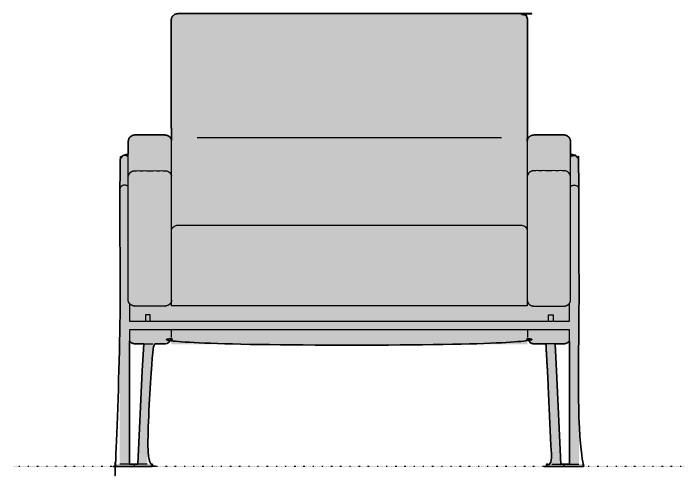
# Model space of a CAD drawing. Header units: millimetres. Extents: x 0 to 2578, y -1349 to 721.
# Drawn here: x 0 to 1067, y -32 to 720 of the extents above; entities that cross this region are included whole.
import ezdxf

# ---------------------------------------------------------------- set-up
doc = ezdxf.new("R2010")
doc.units = ezdxf.units.MM
doc.linetypes.add('Dots', pattern=[1, 0, -1])
doc.layers.add('Blocks', color=7, linetype='Continuous')
doc.layers.add('Blocks$Fill', color=7, linetype='Continuous', true_color=0xffffff)
for name, color, linetype, lineweight, true_color in [('Blocks$Inner', 7, 'Continuous', 25, 0x007f00), ('Blocks$Outline', 7, 'Continuous', 35, 0xff3f3f), ('Groud', 7, 'Dots', 25, 0x243775)]:
    doc.layers.add(name, color=color, linetype=linetype, lineweight=lineweight, true_color=true_color)

# ---------------------------------------------------------------- blocks, each defined once
blk = doc.blocks.new('SERIES 3300 Front')
at = {"layer": 'Blocks$Fill', "extrusion": (0, 0, -1)}
h = blk.add_hatch(color=256, dxfattribs=at)
h.paths.add_polyline_path([(156.7, 194.6), (156.9, 194.6), (157.1, 194.6), (157.3, 194.6), (157.5, 194.7), (157.7, 194.7), (157.9, 194.7), (158.1, 194.7), (158.3, 194.8), (158.5, 194.8), (158.7, 194.8), (158.9, 194.9), (159.1, 194.9), (159.5, 195), (159.9, 195.1), (160.2, 195.3), (160.6, 195.4), (160.8, 195.5), (161, 195.6), (161.2, 195.6), (161.4, 195.7), (161.5, 195.8), (161.7, 195.9), (161.9, 196), (162.1, 196.1), (162.2, 196.2), (162.4, 196.3), (162.6, 196.4), (162.7, 196.5), (162.9, 196.6), (163, 196.8), (163.2, 196.9), (163.3, 197), (163.5, 197.1), (163.6, 197.3), (163.8, 197.4), (163.9, 197.6), (164.2, 197.9), (164.4, 198.1), (164.7, 198.5), (165.1, 199.1), (165.4, 199.4), (165.6, 199.7), (165.8, 200), (165.9, 200.2), (166, 200.4), (166.1, 200.5), (166.2, 200.7), (166.2, 200.8), (166.3, 201), (166.4, 201.2), (166.5, 201.3), (166.5, 201.5), (166.6, 201.7), (166.6, 201.9), (166.7, 202), (166.7, 202.2), (166.8, 202.4), (166.8, 202.8), (166.9, 203.1), (167.1, 204.4), (167.1, 193.5), (450.3, 193.5), (733.5, 193.5), (733.5, 204.4), (733.6, 203.5), (733.6, 203.1), (733.7, 202.8), (733.8, 202.4), (733.8, 202.2), (733.8, 202), (733.9, 201.9), (733.9, 201.7), (734, 201.5), (734.1, 201.3), (734.1, 201.2), (734.2, 201), (734.3, 200.8), (734.4, 200.7), (734.4, 200.5), (734.5, 200.4), (734.6, 200.2), (734.7, 200), (734.9, 199.7), (735.2, 199.4), (735.4, 199.1), (735.9, 198.5), (736.1, 198.1), (736.4, 197.9), (736.6, 197.6), (736.8, 197.4), (736.9, 197.3), (737, 197.1), (737.2, 197), (737.3, 196.9), (737.5, 196.8), (737.6, 196.6), (737.8, 196.5), (737.9, 196.4), (738.1, 196.3), (738.3, 196.2), (738.4, 196.1), (738.6, 196), (738.8, 195.9), (739, 195.8), (739.1, 195.7), (739.3, 195.6), (739.5, 195.6), (739.7, 195.5), (739.9, 195.4), (740.3, 195.3), (740.7, 195.1), (741, 195), (741.4, 194.9), (741.6, 194.9), (741.8, 194.8), (742, 194.8), (742.2, 194.8), (742.4, 194.7), (742.6, 194.7), (742.8, 194.7), (743, 194.7), (743.2, 194.6), (743.4, 194.6), (743.6, 194.6), (743.8, 194.6), (762.7, 194.7), (765.2, 150.8), (771.9, 3.5), (770.9, 3.5), (764.2, 3.5), (763.8, 2.9), (763.6, 2.1), (763.5, 1.6), (763.6, 0.9), (763.9, 0), (764.2, -0.4), (790.2, -0.4), (822.1, -0.4), (822.4, 0), (822.7, 0.9), (822.8, 1.6), (822.7, 2.1), (822.5, 2.9), (822.1, 3.5), (822.1, 3.5), (815.3, 3.5), (815.3, 300.3), (814.6, 486.4), (814.6, 486.7), (814.6, 486.9), (814.6, 487.1), (814.6, 487.3), (814.5, 487.5), (814.5, 487.7), (814.5, 487.9), (814.5, 488.1), (814.4, 488.4), (814.4, 488.6), (814.4, 488.8), (814.3, 489), (814.2, 489.2), (814.2, 489.4), (814.1, 489.6), (814.1, 489.7), (814, 489.8), (814, 489.9), (813.9, 490), (813.9, 490.2), (813.8, 490.4), (813.6, 490.5), (813.5, 490.7), (813.4, 490.9), (813.3, 491.1), (813.2, 491.3), (813, 491.4), (812.9, 491.6), (812.7, 491.8), (812.6, 491.9), (812.4, 492.1), (812.3, 492.2), (812.1, 492.4), (811.9, 492.5), (811.8, 492.7), (811.6, 492.8), (811.4, 492.9), (811.2, 493.1), (811.1, 493.2), (810.9, 493.3), (810.7, 493.4), (810.5, 493.5), (810.3, 493.7), (810.1, 493.8), (809.9, 493.9), (809.7, 494), (809.3, 494.2), (808.9, 494.3), (808.5, 494.5), (808.1, 494.6), (807.7, 494.8), (807.3, 494.9), (806.9, 495), (806.5, 495.1), (806, 495.2), (805.6, 495.3), (804.6, 495.4), (803.7, 495.5), (802.7, 495.6), (801.8, 495.7), (801.8, 516.8), (801.7, 517), (801.7, 517.3), (801.7, 517.5), (801.7, 517.7), (801.7, 517.9), (801.6, 518.1), (801.6, 518.4), (801.5, 518.6), (801.5, 518.8), (801.4, 519), (801.4, 519.3), (801.3, 519.5), (801.2, 519.7), (801.1, 519.9), (801, 520.2), (801, 520.4), (800.9, 520.6), (800.7, 520.8), (800.6, 521), (800.5, 521.3), (800.4, 521.5), (800.3, 521.7), (800.1, 521.9), (800, 522.1), (799.8, 522.3), (799.7, 522.5), (799.5, 522.7), (799.3, 522.9), (799.2, 523.1), (799, 523.3), (798.8, 523.5), (798.6, 523.7), (798.4, 523.8), (798.2, 524), (798, 524.2), (797.8, 524.3), (797.6, 524.5), (797.4, 524.6), (797.2, 524.8), (797, 524.9), (796.8, 525), (796.5, 525.2), (796.3, 525.3), (796.1, 525.4), (795.8, 525.5), (795.6, 525.6), (795.4, 525.7), (795.1, 525.8), (794.9, 525.9), (794.7, 526), (794.4, 526.1), (794.2, 526.2), (793.9, 526.2), (793.7, 526.3), (793.5, 526.3), (793.2, 526.4), (793, 526.4), (792.7, 526.5), (792.5, 526.5), (792.3, 526.5), (792, 526.5), (791.8, 526.6), (791.6, 526.6), (791.3, 526.6), (743.8, 526.5), (743.6, 526.5), (743.4, 526.5), (743.1, 526.4), (742.9, 526.4), (742.7, 526.4), (742.4, 526.4), (742.2, 526.3), (742, 526.3), (741.7, 526.2), (741.5, 526.2), (741.2, 526.1), (741, 526.1), (740.7, 526), (740.5, 526), (740.3, 525.9), (740, 525.8), (739.8, 525.7), (739.6, 525.6), (739.3, 525.5), (739.1, 525.4), (738.9, 525.3), (738.6, 525.2), (738.4, 525.1), (738.2, 525), (737.9, 524.9), (737.7, 524.7), (737.5, 524.6), (737.3, 524.5), (737.1, 524.3), (736.9, 524.2), (736.7, 524), (736.5, 523.9), (736.3, 523.7), (736.1, 523.5), (735.9, 523.4), (735.8, 523.2), (735.6, 523), (735.4, 522.8), (735.3, 522.7), (735.1, 522.5), (735, 522.3), (734.8, 522.1), (734.7, 521.9), (734.5, 521.7), (734.4, 521.5), (734.3, 521.3), (734.2, 521.1), (734.1, 520.9), (734, 520.7), (733.9, 520.5), (733.8, 520.3), (733.7, 520.1), (733.6, 519.9), (733.6, 519.7), (733.5, 519.5), (733.4, 519.3), (733.4, 519.1), (733.3, 518.9), (733.3, 518.7), (733.2, 518.5), (733.2, 518.4), (733.2, 518.2), (733.2, 518), (733.2, 517.8), (733.5, 546.8), (733.5, 709.9), (733.5, 710.1), (733.4, 710.8), (733.3, 711.2), (733.2, 711.6), (733.2, 711.7), (733.2, 711.9), (733.1, 712.1), (733.1, 712.3), (733, 712.5), (733, 712.6), (732.9, 712.8), (732.8, 713), (732.8, 713.2), (732.7, 713.3), (732.6, 713.5), (732.5, 713.7), (732.4, 713.8), (732.3, 714), (732.2, 714.2), (732.1, 714.3), (732, 714.5), (731.9, 714.6), (731.7, 714.9), (731.5, 715.2), (731.2, 715.5), (731, 715.8), (730.7, 716.1), (730.4, 716.4), (730.2, 716.6), (729.9, 716.9), (729.7, 717), (729.6, 717.2), (729.4, 717.3), (729.3, 717.4), (729.1, 717.5), (729, 717.6), (728.8, 717.7), (728.6, 717.8), (728.5, 717.9), (728.3, 718), (728.1, 718.1), (728, 718.2), (727.8, 718.3), (727.6, 718.4), (727.3, 718.6), (726.9, 718.7), (726.5, 718.8), (726.1, 719), (725.8, 719.1), (725.4, 719.2), (725, 719.3), (724.6, 719.4), (724.2, 719.5), (723.9, 719.5), (723.1, 719.7), (450.3, 719.7), (177.4, 719.7), (176.7, 719.5), (176.3, 719.5), (175.9, 719.4), (175.5, 719.3), (175.1, 719.2), (174.7, 719.1), (174.4, 719), (174, 718.8), (173.6, 718.7), (173.3, 718.6), (172.9, 718.4), (172.7, 718.3), (172.6, 718.2), (172.4, 718.1), (172.2, 718), (172, 717.9), (171.9, 717.8), (171.7, 717.7), (171.6, 717.6), (171.4, 717.5), (171.2, 717.4), (171.1, 717.3), (170.9, 717.2), (170.8, 717), (170.6, 716.9), (170.4, 716.6), (170.1, 716.4), (169.8, 716.1), (169.6, 715.8), (169.3, 715.5), (169.1, 715.2), (168.8, 714.9), (168.6, 714.6), (168.5, 714.5), (168.4, 714.3), (168.3, 714.2), (168.2, 714), (168.1, 713.8), (168, 713.7), (167.9, 713.5), (167.8, 713.3), (167.7, 713.2), (167.7, 713), (167.6, 712.8), (167.5, 712.6), (167.5, 712.5), (167.4, 712.3), (167.4, 712.1), (167.3, 711.9), (167.3, 711.7), (167.3, 711.6), (167.2, 711.2), (167.2, 710.8), (167.1, 710.1), (167.1, 709.9), (167.1, 688.1), (167.4, 517.8), (167.3, 518), (167.3, 518.2), (167.3, 518.4), (167.3, 518.5), (167.2, 518.7), (167.2, 518.9), (167.1, 519.1), (167.1, 519.3), (167, 519.5), (167, 519.7), (166.9, 519.9), (166.8, 520.1), (166.7, 520.3), (166.6, 520.5), (166.5, 520.7), (166.4, 520.9), (166.3, 521.1), (166.2, 521.3), (166.1, 521.5), (166, 521.7), (165.8, 521.9), (165.7, 522.1), (165.6, 522.3), (165.4, 522.5), (165.3, 522.7), (165.1, 522.8), (164.9, 523), (164.8, 523.2), (164.6, 523.4), (164.4, 523.5), (164.2, 523.7), (164, 523.9), (163.8, 524), (163.6, 524.2), (163.4, 524.3), (163.2, 524.5), (163, 524.6), (162.8, 524.7), (162.6, 524.9), (162.3, 525), (162.1, 525.1), (161.9, 525.2), (161.7, 525.3), (161.4, 525.4), (161.2, 525.5), (161, 525.6), (160.7, 525.7), (160.5, 525.8), (160.2, 525.9), (160, 526), (159.8, 526), (159.5, 526.1), (159.3, 526.1), (159, 526.2), (158.8, 526.2), (158.6, 526.3), (158.3, 526.3), (158.1, 526.4), (157.8, 526.4), (157.6, 526.4), (157.4, 526.4), (157.1, 526.5), (156.9, 526.5), (156.7, 526.5), (109.2, 526.6), (108.9, 526.6), (108.7, 526.6), (108.5, 526.5), (108.2, 526.5), (108, 526.5), (107.8, 526.5), (107.5, 526.4), (107.3, 526.4), (107, 526.3), (106.8, 526.3), (106.6, 526.2), (106.3, 526.2), (106.1, 526.1), (105.8, 526), (105.6, 525.9), (105.4, 525.8), (105.1, 525.7), (104.9, 525.6), (104.7, 525.5), (104.4, 525.4), (104.2, 525.3), (104, 525.2), (103.8, 525), (103.5, 524.9), (103.3, 524.8), (103.1, 524.6), (102.9, 524.5), (102.7, 524.3), (102.5, 524.2), (102.3, 524), (102.1, 523.8), (101.9, 523.7), (101.7, 523.5), (101.5, 523.3), (101.3, 523.1), (101.2, 522.9), (101, 522.7), (100.8, 522.5), (100.7, 522.3), (100.5, 522.1), (100.4, 521.9), (100.3, 521.7), (100.1, 521.5), (100, 521.3), (99.9, 521), (99.8, 520.8), (99.7, 520.6), (99.6, 520.4), (99.5, 520.2), (99.4, 519.9), (99.3, 519.7), (99.2, 519.5), (99.1, 519.3), (99.1, 519), (99, 518.8), (99, 518.6), (98.9, 518.4), (98.9, 518.1), (98.9, 517.9), (98.8, 517.7), (98.8, 517.5), (98.8, 517.3), (98.8, 517), (98.8, 516.8), (98.8, 495.7), (97.8, 495.6), (96.9, 495.5), (95.9, 495.4), (94.9, 495.3), (94.5, 495.2), (94.1, 495.1), (93.6, 495), (93.2, 494.9), (92.8, 494.8), (92.4, 494.6), (92, 494.5), (91.6, 494.3), (91.2, 494.2), (90.8, 494), (90.6, 493.9), (90.4, 493.8), (90.2, 493.7), (90, 493.5), (89.8, 493.4), (89.6, 493.3), (89.5, 493.2), (89.3, 493.1), (89.1, 492.9), (88.9, 492.8), (88.7, 492.7), (88.6, 492.5), (88.4, 492.4), (88.2, 492.2), (88.1, 492.1), (87.9, 491.9), (87.8, 491.8), (87.6, 491.6), (87.5, 491.4), (87.4, 491.3), (87.2, 491.1), (87.1, 490.9), (87, 490.7), (86.9, 490.5), (86.8, 490.4), (86.7, 490.2), (86.6, 490), (86.5, 489.9), (86.5, 489.8), (86.4, 489.7), (86.4, 489.6), (86.3, 489.4), (86.3, 489.2), (86.2, 489), (86.2, 488.8), (86.1, 488.6), (86.1, 488.4), (86, 488.1), (86, 487.9), (86, 487.7), (86, 487.5), (86, 487.3), (86, 487.1), (86, 486.9), (86, 486.7), (86, 486.4), (85.3, 440), (85.2, 3.5), (85.1, 3.5), (78.4, 3.5), (78.1, 2.9), (77.8, 2.1), (77.7, 1.6), (77.8, 0.9), (78.2, 0), (78.4, -0.4), (78.5, -0.4), (136.3, -0.4), (136.6, 0), (136.9, 0.9), (137, 1.6), (136.9, 2.1), (136.7, 2.9), (136.3, 3.5), (136.3, 3.5), (128.6, 3.5), (135.3, 150.8), (137.8, 194.7)], flags=0)
h.paths.add_polyline_path([(777.2, 194.7), (791.4, 194.7), (791.6, 194.7), (791.8, 194.7), (792.1, 194.7), (792.3, 194.7), (792.5, 194.7), (792.7, 194.8), (793, 194.8), (793.2, 194.8), (793.4, 194.9), (793.6, 194.9), (793.8, 195), (794.1, 195), (794.3, 195.1), (794.5, 195.1), (794.7, 195.2), (794.9, 195.3), (795.1, 195.3), (795.3, 195.4), (795.5, 195.5), (795.8, 195.6), (796, 195.7), (796.2, 195.8), (796.4, 195.9), (796.6, 196), (796.8, 196.1), (797, 196.2), (797.1, 196.3), (797.3, 196.4), (797.5, 196.6), (797.7, 196.7), (797.9, 196.8), (798, 197), (798.2, 197.1), (798.4, 197.2), (798.6, 197.4), (798.7, 197.5), (798.9, 197.7), (799, 197.8), (799.2, 198), (799.3, 198.2), (799.5, 198.3), (799.6, 198.5), (799.7, 198.7), (799.9, 198.8), (800, 199), (800, 3.5), (786.5, 3.5), (779.7, 151.5)], flags=0)
h.paths.add_polyline_path([(100.5, 199), (100.6, 198.8), (100.8, 198.7), (100.9, 198.5), (101, 198.3), (101.2, 198.2), (101.3, 198), (101.5, 197.8), (101.6, 197.7), (101.8, 197.5), (102, 197.4), (102.1, 197.2), (102.3, 197.1), (102.5, 197), (102.6, 196.8), (102.8, 196.7), (103, 196.6), (103.2, 196.4), (103.4, 196.3), (103.6, 196.2), (103.8, 196.1), (104, 196), (104.2, 195.9), (104.4, 195.8), (104.6, 195.7), (104.8, 195.6), (105, 195.5), (105.2, 195.4), (105.4, 195.3), (105.6, 195.3), (105.8, 195.2), (106, 195.1), (106.2, 195.1), (106.5, 195), (106.7, 195), (106.9, 194.9), (107.1, 194.9), (107.3, 194.8), (107.6, 194.8), (107.8, 194.8), (108, 194.7), (108.2, 194.7), (108.5, 194.7), (108.7, 194.7), (108.9, 194.7), (109.1, 194.7), (123.3, 194.7), (114.1, 3.5), (100.5, 3.5)], flags=0)
at = {"layer": 'Blocks$Inner'}
for p, q in [((-774.4, 240.6), (-774.4, 230.5)), ((-126.1, 240.6), (-126.1, 230.5))]:
    blk.add_line(p, q, dxfattribs=at)
for points in [[(-167.4, 517.8), (-167.4, 254.8), (-308.7, 254.8), (-450.3, 254.8), (-591.8, 254.8), (-733.1, 254.8), (-733.2, 517.8)], [(-208.2, 522), (-450.2, 522), (-692.3, 522)], [(-733.1, 375.8), (-732.6, 377.2), (-731.5, 378.9), (-730.1, 380.4), (-728.6, 381.5), (-725.9, 382.7), (-724.5, 383.1), (-723.1, 383.3), (-450.3, 383.3), (-177.4, 383.3), (-176, 383.1), (-174.6, 382.7), (-171.9, 381.5), (-170.4, 380.4), (-169, 378.9), (-167.9, 377.2), (-167.4, 375.8)], [(-800, 258.8), (-800, 230.5), (-450.3, 230.5), (-100.5, 230.5), (-100.5, 258.8)], [(-100.5, 199), (-100.5, 216.9), (-450.3, 216.9), (-800, 216.9), (-800, 199)], [(-733.5, 216.9), (-733.5, 204.4)], [(-167.1, 216.9), (-167.1, 204.4)], [(-800, 3.5), (-815.3, 3.5)], [(-771.9, 3.5), (-786.5, 3.5)], [(-128.6, 3.5), (-114.1, 3.5)], [(-100.5, 3.5), (-85.2, 3.5)]]:
    blk.add_lwpolyline(points, dxfattribs=at)
for points, degree, knots in [([(-801.8, 491.5), (-802, 491.7), (-802.6, 492.3), (-803.6, 493), (-805.2, 493.6), (-806.5, 493.8), (-807.3, 493.8), (-808.1, 493.8), (-809.4, 493.6), (-810.9, 493), (-812.5, 492), (-813.3, 490.9), (-814.3, 489.1)], 3, [0, 0, 0, 0, 0.0527891, 0.1083446, 0.1639002, 0.2750113, 0.2750113, 0.2750113, 0.3861224, 0.441678, 0.4972335, 0.6281273, 0.6281273, 0.6281273, 0.6281273]), ([(-98.8, 491.5), (-98.5, 491.7), (-97.9, 492.3), (-96.9, 493), (-95.4, 493.6), (-94.1, 493.8), (-93.2, 493.8), (-92.4, 493.8), (-91.1, 493.6), (-89.6, 493), (-88.1, 492), (-87.2, 490.9), (-86.2, 489.1)], 3, [0, 0, 0, 0, 0.0527891, 0.1083446, 0.1639002, 0.2750113, 0.2750113, 0.2750113, 0.3861224, 0.441678, 0.4972335, 0.6281273, 0.6281273, 0.6281273, 0.6281273]), ([(-801.7, 461), (-800, 469), (-791.4, 469.8), (-767.4, 469.8), (-743.5, 469.8), (-734.8, 469), (-733.1, 461)], 2, [0, 0, 0, 1, 1, 2, 2, 2.998416, 2.998416, 2.998416]), ([(-98.8, 461), (-100.5, 469), (-109.1, 469.8), (-133.1, 469.8), (-157, 469.8), (-165.7, 469), (-167.4, 461)], 2, [0, 0, 0, 1, 1, 2, 2, 2.998416, 2.998416, 2.998416]), ([(-801.8, 444.3), (-802, 444.6), (-802.6, 445.1), (-803.6, 445.8), (-805.2, 446.5), (-806.5, 446.7), (-807.3, 446.7), (-808.9, 446.7), (-810.2, 446.5), (-811.7, 445.8), (-813.1, 444.9), (-814.2, 443.6), (-814.9, 442.2), (-815.1, 441.4), (-815.2, 441)], 3, [0, 0, 0, 0, 0.0528945, 0.1084501, 0.1640056, 0.2751167, 0.2751167, 0.2751167, 0.3862278, 0.4417834, 0.4973389, 0.6084501, 0.6640056, 0.7195612, 0.7195612, 0.7195612, 0.7195612]), ([(-98.8, 444.3), (-98.5, 444.6), (-97.9, 445.1), (-96.9, 445.8), (-95.3, 446.5), (-94.1, 446.7), (-93.2, 446.7), (-91.7, 446.7), (-90.4, 446.5), (-88.8, 445.8), (-87.4, 444.9), (-86.3, 443.6), (-85.6, 442.2), (-85.4, 441.4), (-85.3, 441)], 3, [0, 0, 0, 0, 0.0528945, 0.1084501, 0.1640056, 0.2751167, 0.2751167, 0.2751167, 0.3862278, 0.4417834, 0.4973389, 0.6084501, 0.6640056, 0.7195612, 0.7195612, 0.7195612, 0.7195612])]:
    blk.add_open_spline(points, degree=degree, knots=knots, dxfattribs=at)
for points, weights, degree, knots in [([(-733.1, 263.8), (-733.4, 258.4), (-737.6, 254.6), (-743.5, 254.6), (-759.4, 254.6), (-775.4, 254.6), (-791.4, 254.6), (-796.5, 254.6), (-800.5, 257.6), (-801.8, 262.3), (-801.8, 262.9), (-801.8, 263.6), (-801.8, 264.3), (-801.8, 273.5), (-801.8, 282.7), (-801.8, 291.8), (-801.8, 302.5), (-801.8, 313.1), (-801.8, 323.7), (-801.8, 335.3), (-801.8, 358.4), (-801.8, 381.5), (-801.8, 393.1), (-801.8, 404.3), (-801.8, 415.4), (-801.8, 426.6), (-801.8, 437.7), (-801.8, 448.9), (-801.8, 460.1), (-801.8, 462.2), (-801.8, 464.3), (-801.8, 466.4), (-801.8, 468.5), (-801.8, 470.6), (-801.8, 472.7), (-801.8, 474.8), (-801.8, 476.9), (-801.8, 479), (-801.8, 481.1), (-801.8, 483.2), (-801.8, 485.3), (-801.8, 487.4), (-801.8, 489.5), (-801.8, 491.5), (-801.8, 492.9), (-801.8, 494.3), (-801.8, 495.7)], [1, 0.818177228789, 0.818177228789, 1, 1, 1, 1, 0.857354136518, 0.857354136518, 1, 1, 1, 1, 1, 1, 1, 1, 1, 1, 1, 1, 1, 1, 1, 1, 1, 1, 1, 1, 1, 1, 1, 1, 1, 1, 1, 1, 1, 1, 1, 1, 1, 1, 1, 1, 1, 1], 3, [0, 0, 0, 0, 15.175389, 15.175389, 15.175389, 16.175389, 16.175389, 16.175389, 29.890442, 29.890442, 29.890442, 30.890442, 30.890442, 30.890442, 31.890442, 31.890442, 31.890442, 32.890442, 32.890442, 32.890442, 33.390442, 33.890442, 33.890442, 33.890442, 34.890442, 34.890442, 34.890442, 35.890442, 35.890442, 35.890442, 36.890442, 36.890442, 36.890442, 37.890442, 37.890442, 37.890442, 38.890442, 38.890442, 38.890442, 39.890442, 39.890442, 39.890442, 40.890442, 40.890442, 40.890442, 41.890442, 41.890442, 41.890442, 41.890442]), ([(-167.4, 263.8), (-167.1, 258.4), (-162.9, 254.6), (-157, 254.6), (-141.1, 254.6), (-125.1, 254.6), (-109.1, 254.6), (-104, 254.6), (-100, 257.6), (-98.8, 262.3), (-98.8, 262.9), (-98.8, 263.6), (-98.8, 264.3), (-98.8, 273.5), (-98.8, 282.7), (-98.8, 291.8), (-98.8, 302.5), (-98.8, 313.1), (-98.8, 323.7), (-98.8, 335.3), (-98.8, 358.4), (-98.8, 381.5), (-98.8, 393.1), (-98.8, 404.3), (-98.8, 415.4), (-98.8, 426.6), (-98.8, 437.7), (-98.8, 448.9), (-98.8, 460.1), (-98.8, 462.2), (-98.8, 464.3), (-98.8, 466.4), (-98.8, 468.5), (-98.8, 470.6), (-98.8, 472.7), (-98.8, 474.8), (-98.8, 476.9), (-98.8, 479), (-98.8, 481.1), (-98.8, 483.2), (-98.8, 485.3), (-98.8, 487.4), (-98.8, 489.5), (-98.8, 491.5), (-98.8, 492.9), (-98.8, 494.3), (-98.8, 495.7)], [1, 0.818177228789, 0.818177228789, 1, 1, 1, 1, 0.857354136518, 0.857354136518, 1, 1, 1, 1, 1, 1, 1, 1, 1, 1, 1, 1, 1, 1, 1, 1, 1, 1, 1, 1, 1, 1, 1, 1, 1, 1, 1, 1, 1, 1, 1, 1, 1, 1, 1, 1, 1, 1], 3, [0, 0, 0, 0, 15.175389, 15.175389, 15.175389, 16.175389, 16.175389, 16.175389, 29.890442, 29.890442, 29.890442, 30.890442, 30.890442, 30.890442, 31.890442, 31.890442, 31.890442, 32.890442, 32.890442, 32.890442, 33.390442, 33.890442, 33.890442, 33.890442, 34.890442, 34.890442, 34.890442, 35.890442, 35.890442, 35.890442, 36.890442, 36.890442, 36.890442, 37.890442, 37.890442, 37.890442, 38.890442, 38.890442, 38.890442, 39.890442, 39.890442, 39.890442, 40.890442, 40.890442, 40.890442, 41.890442, 41.890442, 41.890442, 41.890442]), ([(-767.1, 230.5), (-767.1, 235.5), (-767.1, 240.6), (-767.1, 240.9), (-770.7, 240.9), (-772.3, 240.9), (-773.3, 240.8), (-774.4, 240.7), (-774.4, 240.6)], [1, 1, 1, 0.707106781187, 1, 0.853573093837, 0.853553393244, 0.853533690455, 0.999953837078], 2, [0, 0, 0, 1, 1, 2.570796, 2.570796, 3.356089, 3.356089, 4.141469, 4.141469, 4.141469]), ([(-133.4, 230.5), (-133.4, 235.5), (-133.4, 240.6), (-133.4, 240.9), (-129.8, 240.9), (-128.3, 240.9), (-127.2, 240.8), (-126.1, 240.7), (-126.1, 240.6)], [1, 1, 1, 0.707106781187, 1, 0.853573093837, 0.853553393244, 0.853533690455, 0.999953837078], 2, [0, 0, 0, 1, 1, 2.570796, 2.570796, 3.356089, 3.356089, 4.141469, 4.141469, 4.141469])]:
    blk.add_rational_spline(points, weights, degree=degree, knots=knots, dxfattribs=at)
for points, degree in [([(-777.2, 194.7), (-772.4, 194.7), (-767.5, 194.7), (-762.7, 194.7)], 3), ([(-123.3, 194.7), (-128.1, 194.7), (-133, 194.7), (-137.8, 194.7)], 3), ([(-792.6, -0.5), (-791.1, 1.5), (-792.6, 3.5)], 2), ([(-107.9, -0.5), (-109.4, 1.5), (-107.9, 3.5)], 2)]:
    blk.add_open_spline(points, degree=degree, dxfattribs=at)
at = {"layer": 'Blocks$Outline'}
for points in [[(-800, 199), (-800, 3.5), (-786.5, 3.5), (-779.7, 151.5), (-777.2, 194.7)], [(-123.3, 194.7), (-120.8, 151.5), (-114.1, 3.5), (-100.5, 3.5), (-100.5, 199)]]:
    blk.add_lwpolyline(points, dxfattribs=at)
blk.add_rational_spline([(-156.7, 194.6), (-150.4, 194.7), (-144.1, 194.7), (-137.8, 194.7), (-137, 180.1), (-136.2, 165.4), (-135.3, 150.8), (-133.1, 101.7), (-130.8, 52.6), (-128.6, 3.5), (-129, 3.5), (-130.6, 3.5), (-133.2, 3.5), (-135.6, 3.5), (-136.3, 3.5), (-136.3, 3.5), (-136.3, 3.5), (-136.4, 3.3), (-136.5, 3.1), (-136.7, 2.9), (-136.8, 2.6), (-136.8, 2.4), (-136.9, 2.1), (-137, 1.9), (-137, 1.8), (-137, 1.6), (-137, 1.3), (-136.9, 1.1), (-136.9, 0.9), (-136.8, 0.6), (-136.7, 0.3), (-136.6, 0), (-136.5, -0.1), (-136.4, -0.3), (-136.3, -0.4), (-106.7, -0.4), (-105.6, -0.4), (-104.1, -0.4), (-102.4, -0.4), (-101.7, -0.4), (-100.3, -0.4), (-98, -0.4), (-95.4, -0.4), (-92.9, -0.4), (-90.3, -0.4), (-87.8, -0.4), (-85.5, -0.4), (-83.2, -0.4), (-81.2, -0.4), (-79.6, -0.4), (-78.8, -0.4), (-78.5, -0.4), (-78.4, -0.4), (-78.4, -0.4), (-78.3, -0.3), (-78.2, -0.1), (-78.2, 0), (-78, 0.3), (-77.9, 0.6), (-77.8, 0.9), (-77.8, 1.1), (-77.8, 1.3), (-77.7, 1.6), (-77.8, 1.8), (-77.8, 1.9), (-77.8, 2.1), (-77.9, 2.4), (-78, 2.6), (-78.1, 2.9), (-78.2, 3.1), (-78.3, 3.3), (-78.4, 3.5), (-78.4, 3.5), (-78.5, 3.5), (-79.2, 3.5), (-81.5, 3.5), (-83.8, 3.5), (-85.2, 3.5), (-85.2, 3.5), (-85.2, 102.4), (-85.3, 201.4), (-85.3, 300.3), (-85.3, 332.3), (-85.3, 364.4), (-85.3, 396.4), (-85.3, 399.1), (-85.3, 401.8), (-85.3, 404.6), (-85.3, 406.9), (-85.3, 409.2), (-85.3, 411.5), (-85.3, 415.1), (-85.3, 418.8), (-85.3, 422.4), (-85.3, 424.7), (-85.3, 427), (-85.3, 429.2), (-85.3, 430.6), (-85.3, 432), (-85.3, 433.4), (-85.3, 434.9), (-85.3, 436.3), (-85.3, 437.8), (-85.3, 438.6), (-85.3, 439.3), (-85.3, 440), (-85.5, 455.5), (-85.7, 471), (-86, 486.4), (-85.9, 487.6), (-86.2, 489.9), (-88.4, 492.7), (-91.6, 494.5), (-94.8, 495.3), (-97.5, 495.6), (-98.8, 495.7), (-98.8, 502.7), (-98.8, 509.8), (-98.8, 516.8), (-98.9, 522.5), (-103.2, 526.4), (-109.2, 526.6), (-125, 526.5), (-140.8, 526.5), (-156.7, 526.5), (-162.7, 526.3), (-167, 522.8), (-167.4, 517.8), (-167.3, 527.4), (-167.2, 537.1), (-167.1, 546.8), (-167.1, 570.3), (-167.1, 593.9), (-167.1, 617.4), (-167.1, 641), (-167.1, 664.5), (-167.1, 688.1), (-167.1, 695.3), (-167.1, 702.6), (-167.1, 709.9), (-167.1, 710), (-167.1, 710), (-167.1, 710.1), (-167.2, 711.1), (-167.4, 713.1), (-169.2, 715.6), (-171.4, 717.7), (-174.3, 719.1), (-176.4, 719.5), (-177.4, 719.7), (-268.4, 719.7), (-359.3, 719.7), (-450.3, 719.7), (-541.2, 719.7), (-632.1, 719.7), (-723.1, 719.7), (-724.1, 719.5), (-726.2, 719.1), (-729.1, 717.7), (-731.3, 715.6), (-733.1, 713.1), (-733.3, 711.1), (-733.5, 710.1), (-733.5, 710), (-733.5, 710), (-733.5, 709.9), (-733.5, 702.6), (-733.5, 695.3), (-733.5, 688.1), (-733.5, 664.5), (-733.5, 641), (-733.5, 617.4), (-733.5, 593.9), (-733.5, 570.3), (-733.5, 546.8), (-733.4, 537.1), (-733.3, 527.4), (-733.2, 517.8), (-733.5, 522.8), (-737.9, 526.3), (-743.8, 526.5), (-759.7, 526.5), (-775.5, 526.5), (-791.3, 526.6), (-797.3, 526.4), (-801.6, 522.5), (-801.8, 516.8), (-801.8, 509.8), (-801.8, 502.7), (-801.8, 495.7), (-803, 495.6), (-805.7, 495.3), (-808.9, 494.5), (-812.1, 492.7), (-814.3, 489.9), (-814.6, 487.6), (-814.6, 486.4), (-814.8, 471), (-815, 455.5), (-815.2, 440), (-815.2, 439.3), (-815.2, 438.6), (-815.2, 437.8), (-815.2, 436.3), (-815.2, 434.9), (-815.2, 433.4), (-815.2, 432), (-815.2, 430.6), (-815.2, 429.2), (-815.2, 427), (-815.2, 424.7), (-815.2, 422.4), (-815.2, 418.8), (-815.2, 415.1), (-815.3, 411.5), (-815.3, 409.2), (-815.3, 406.9), (-815.3, 404.6), (-815.3, 401.8), (-815.3, 399.1), (-815.3, 396.4), (-815.3, 364.4), (-815.3, 332.3), (-815.3, 300.3), (-815.3, 201.4), (-815.3, 102.4), (-815.3, 3.5), (-815.3, 3.5), (-816.7, 3.5), (-819, 3.5), (-821.4, 3.5), (-822, 3.5), (-822.1, 3.5), (-822.1, 3.5), (-822.2, 3.3), (-822.3, 3.1), (-822.5, 2.9), (-822.5, 2.6), (-822.6, 2.4), (-822.7, 2.1), (-822.7, 1.9), (-822.8, 1.8), (-822.8, 1.6), (-822.8, 1.3), (-822.7, 1.1), (-822.7, 0.9), (-822.6, 0.6), (-822.5, 0.3), (-822.4, 0), (-822.3, -0.1), (-822.2, -0.3), (-822.1, -0.4), (-822.1, -0.4), (-822, -0.4), (-821.8, -0.4), (-820.9, -0.4), (-819.3, -0.4), (-817.3, -0.4), (-815, -0.4), (-812.7, -0.4), (-810.2, -0.4), (-807.7, -0.4), (-805.1, -0.4), (-802.6, -0.4), (-800.3, -0.4), (-798.8, -0.4), (-798.1, -0.4), (-796.4, -0.4), (-794.9, -0.4), (-793.9, -0.4), (-764.2, -0.4), (-764.1, -0.3), (-764, -0.1), (-763.9, 0), (-763.8, 0.3), (-763.7, 0.6), (-763.6, 0.9), (-763.6, 1.1), (-763.5, 1.3), (-763.5, 1.6), (-763.5, 1.8), (-763.6, 1.9), (-763.6, 2.1), (-763.7, 2.4), (-763.8, 2.6), (-763.8, 2.9), (-764, 3.1), (-764.1, 3.3), (-764.2, 3.5), (-764.2, 3.5), (-764.3, 3.5), (-764.9, 3.5), (-767.3, 3.5), (-769.9, 3.5), (-771.6, 3.5), (-771.9, 3.5), (-769.7, 52.6), (-767.4, 101.7), (-765.2, 150.8), (-764.3, 165.4), (-763.5, 180.1), (-762.7, 194.7), (-756.4, 194.7), (-750.1, 194.7), (-743.8, 194.6), (-742.8, 194.6), (-740.6, 195), (-737.6, 196.3), (-735.6, 198.7), (-733.8, 201.3), (-733.6, 203.2), (-733.5, 204.4), (-733.5, 200.8), (-733.5, 197.1), (-733.5, 193.5), (-639.1, 193.5), (-544.7, 193.5), (-450.3, 193.5), (-355.9, 193.5), (-261.5, 193.5), (-167.1, 193.5), (-167.1, 197.1), (-167.1, 200.8), (-167.1, 204.4), (-166.9, 203.2), (-166.7, 201.3), (-164.9, 198.7), (-162.9, 196.3), (-159.9, 195), (-157.8, 194.6), (-156.7, 194.6)], [1, 1, 1, 1, 1, 1, 1, 1, 1, 1, 1, 1, 1, 1, 1, 1, 1, 1, 1, 1, 1, 1, 1, 1, 1, 1, 1, 1, 1, 1, 1, 1, 1, 1, 1, 1, 1, 1, 1, 1, 1, 1, 1, 1, 1, 1, 1, 1, 1, 1, 1, 1, 1, 1, 1, 1, 1, 1, 1, 1, 1, 1, 1, 1, 1, 1, 1, 1, 1, 1, 1, 1, 1, 1, 1, 1, 1, 1, 1, 1, 1, 1, 1, 1, 1, 1, 1, 1, 1, 1, 1, 1, 1, 1, 1, 1, 1, 1, 1, 1, 1, 1, 1, 1, 1, 1, 1, 1, 1, 1, 1, 1, 1, 1, 1, 1, 1, 1, 1, 0.815968447194, 0.815968447194, 1, 1, 1, 1, 0.815968447196, 0.815968447196, 1, 1, 1, 1, 1, 1, 1, 1, 1, 1, 1, 1, 1, 1, 1, 1, 1, 1, 1, 1, 1, 1, 1, 1, 1, 1, 1, 1, 1, 1, 1, 1, 1, 1, 1, 1, 1, 1, 1, 1, 1, 1, 1, 1, 1, 1, 1, 1, 1, 1, 1, 0.815968447196, 0.815968447196, 1, 1, 1, 1, 0.815968447194, 0.815968447194, 1, 1, 1, 1, 1, 1, 1, 1, 1, 1, 1, 1, 1, 1, 1, 1, 1, 1, 1, 1, 1, 1, 1, 1, 1, 1, 1, 1, 1, 1, 1, 1, 1, 1, 1, 1, 1, 1, 1, 1, 1, 1, 1, 1, 1, 1, 1, 1, 1, 1, 1, 1, 1, 1, 1, 1, 1, 1, 1, 1, 1, 1, 1, 1, 1, 1, 1, 1, 1, 1, 1, 1, 1, 1, 1, 1, 1, 1, 1, 1, 1, 1, 1, 1, 1, 1, 1, 1, 1, 1, 1, 1, 1, 1, 1, 1, 1, 1, 1, 1, 1, 1, 1, 1, 1, 1, 1, 1, 1, 1, 1, 1, 1, 1, 1, 1, 1, 1, 1, 1, 1, 1, 1, 1, 1, 1, 1, 1, 1, 1, 1, 1, 1, 1, 1, 1, 1, 1, 1, 1, 1, 1, 1, 1, 1], degree=3, knots=[0, 0, 0, 0, 1, 1, 1, 2, 2, 2, 3, 3, 3, 3.026163, 3.126247, 3.22633, 3.326413, 3.341344, 3.341344, 3.341344, 4.341344, 4.341344, 4.341344, 5.341344, 5.341344, 5.341344, 6.341344, 6.341344, 6.341344, 7.341344, 7.341344, 7.341344, 8.341344, 8.341344, 8.341344, 9.341344, 9.341344, 9.341344, 9.361067, 9.499956, 9.499956, 9.499956, 9.555511, 9.611067, 9.666622, 9.722178, 9.777733, 9.833289, 9.888845, 9.9444, 10.013845, 10.083289, 10.152733, 10.187456, 10.215049, 10.215049, 10.215049, 11.215049, 11.215049, 11.215049, 12.215049, 12.215049, 12.215049, 13.215049, 13.215049, 13.215049, 14.215049, 14.215049, 14.215049, 15.215049, 15.215049, 15.215049, 16.215049, 16.215049, 16.215049, 16.22998, 16.33007, 16.430161, 16.530251, 16.534147, 16.534147, 16.534147, 17.534147, 17.534147, 17.534147, 18.534147, 18.534147, 18.534147, 19.534147, 19.534147, 19.534147, 20.534147, 20.534147, 20.534147, 21.534147, 21.534147, 21.534147, 22.534147, 22.534147, 22.534147, 23.534147, 23.534147, 23.534147, 24.534147, 24.534147, 24.534147, 25.534147, 25.534147, 25.534147, 26.534147, 26.534147, 26.534147, 27.534147, 28.534147, 29.534147, 30.534147, 31.534147, 31.534147, 31.534147, 53.173458, 53.173458, 53.173458, 68.751477, 68.751477, 68.751477, 114.807962, 114.807962, 114.807962, 130.385981, 130.385981, 130.385981, 131.385981, 131.385981, 131.385981, 132.385981, 132.385981, 132.385981, 133.385981, 133.385981, 133.385981, 134.385981, 134.385981, 134.385981, 134.397889, 134.397889, 134.397889, 135.397892, 136.397894, 137.397897, 138.397899, 139.397889, 139.397889, 139.397889, 140.397889, 140.397889, 140.397889, 141.397889, 141.397889, 141.397889, 142.397879, 143.397881, 144.397884, 145.397886, 146.397889, 146.397889, 146.397889, 146.409796, 146.409796, 146.409796, 147.409796, 147.409796, 147.409796, 148.409796, 148.409796, 148.409796, 149.409796, 149.409796, 149.409796, 150.409796, 150.409796, 150.409796, 165.987815, 165.987815, 165.987815, 212.0443, 212.0443, 212.0443, 227.622319, 227.622319, 227.622319, 249.261631, 249.261631, 249.261631, 250.261631, 251.261631, 252.261631, 253.261631, 254.261631, 254.261631, 254.261631, 255.261631, 255.261631, 255.261631, 256.261631, 256.261631, 256.261631, 257.261631, 257.261631, 257.261631, 258.261631, 258.261631, 258.261631, 259.261631, 259.261631, 259.261631, 260.261631, 260.261631, 260.261631, 261.261631, 261.261631, 261.261631, 262.261631, 262.261631, 262.261631, 263.261631, 263.261631, 263.261631, 264.261631, 264.261631, 264.261631, 264.265527, 264.365617, 264.465707, 264.565798, 264.580729, 264.580729, 264.580729, 265.580729, 265.580729, 265.580729, 266.580729, 266.580729, 266.580729, 267.580729, 267.580729, 267.580729, 268.580729, 268.580729, 268.580729, 269.580729, 269.580729, 269.580729, 270.580729, 270.580729, 270.580729, 270.608322, 270.643044, 270.712489, 270.781933, 270.851378, 270.906933, 270.962489, 271.018044, 271.0736, 271.129155, 271.184711, 271.240267, 271.295822, 271.295822, 271.295822, 271.434711, 271.454434, 271.454434, 271.454434, 272.454434, 272.454434, 272.454434, 273.454434, 273.454434, 273.454434, 274.454434, 274.454434, 274.454434, 275.454434, 275.454434, 275.454434, 276.454434, 276.454434, 276.454434, 277.454434, 277.454434, 277.454434, 277.469365, 277.569448, 277.669531, 277.769614, 277.795778, 277.795778, 277.795778, 278.795778, 278.795778, 278.795778, 279.795778, 279.795778, 279.795778, 280.795778, 280.795778, 280.795778, 281.795778, 282.795778, 283.795778, 284.795778, 285.795778, 285.795778, 285.795778, 286.795778, 286.795778, 286.795778, 287.795778, 287.795778, 287.795778, 288.795778, 288.795778, 288.795778, 289.795778, 289.795778, 289.795778, 290.795778, 291.795778, 292.795778, 293.795778, 294.795778, 294.795778, 294.795778, 294.795778], dxfattribs=at)
for points, knots in [([(-777.2, 194.7), (-781.9, 194.7), (-786.7, 194.7), (-791.4, 194.7), (-791.7, 194.7), (-792.3, 194.7), (-793, 194.8), (-793.6, 194.9), (-794.1, 195), (-794.5, 195.1), (-794.9, 195.3), (-795.3, 195.4), (-795.8, 195.6), (-796.2, 195.8), (-796.6, 196), (-797, 196.2), (-797.3, 196.4), (-797.7, 196.7), (-798, 197), (-798.4, 197.2), (-798.7, 197.5), (-799, 197.8), (-799.3, 198.2), (-799.6, 198.5), (-799.8, 198.8), (-800, 199), (-800, 199.1)], [2.000745, 2.000745, 2.000745, 2.000745, 2.493509, 2.493509, 2.493509, 2.549065, 2.60462, 2.632398, 2.660176, 2.687954, 2.715731, 2.743509, 2.771287, 2.799065, 2.826843, 2.85462, 2.882398, 2.910176, 2.937954, 2.965731, 2.993509, 3.021287, 3.049065, 3.076843, 3.10462, 3.12348, 3.12348, 3.12348, 3.12348]), ([(-100.5, 199), (-100.5, 199), (-100.7, 198.8), (-100.9, 198.5), (-101.2, 198.2), (-101.5, 197.8), (-101.8, 197.5), (-102.1, 197.2), (-102.5, 197), (-102.8, 196.7), (-103.2, 196.4), (-103.6, 196.2), (-104, 196), (-104.4, 195.8), (-104.8, 195.6), (-105.2, 195.4), (-105.6, 195.3), (-106, 195.1), (-106.5, 195), (-106.9, 194.9), (-107.5, 194.8), (-108.2, 194.7), (-108.8, 194.7), (-109.1, 194.7), (-113.9, 194.7), (-118.6, 194.7), (-123.3, 194.7)], [1.564596, 1.564596, 1.564596, 1.564596, 1.583456, 1.611234, 1.639012, 1.66679, 1.694567, 1.722345, 1.750123, 1.777901, 1.805679, 1.833456, 1.861234, 1.889012, 1.91679, 1.944567, 1.972345, 2.000123, 2.027901, 2.055679, 2.083456, 2.139012, 2.194567, 2.194567, 2.194567, 2.687331, 2.687331, 2.687331, 2.687331])]:
    blk.add_open_spline(points, degree=3, knots=knots, dxfattribs=at)

msp = doc.modelspace()

# ---------------------------------------------------------------- linework, layer by layer
at = {"layer": 'Groud'}
msp.add_lwpolyline([(0, 0), (1067.2, 0)], dxfattribs=at)

# ---------------------------------------------------------------- block references
at = {"layer": 'Blocks'}
msp.add_blockref('SERIES 3300 Front', (984.5, 0), dxfattribs=at)

doc.saveas('drawing.dxf')
